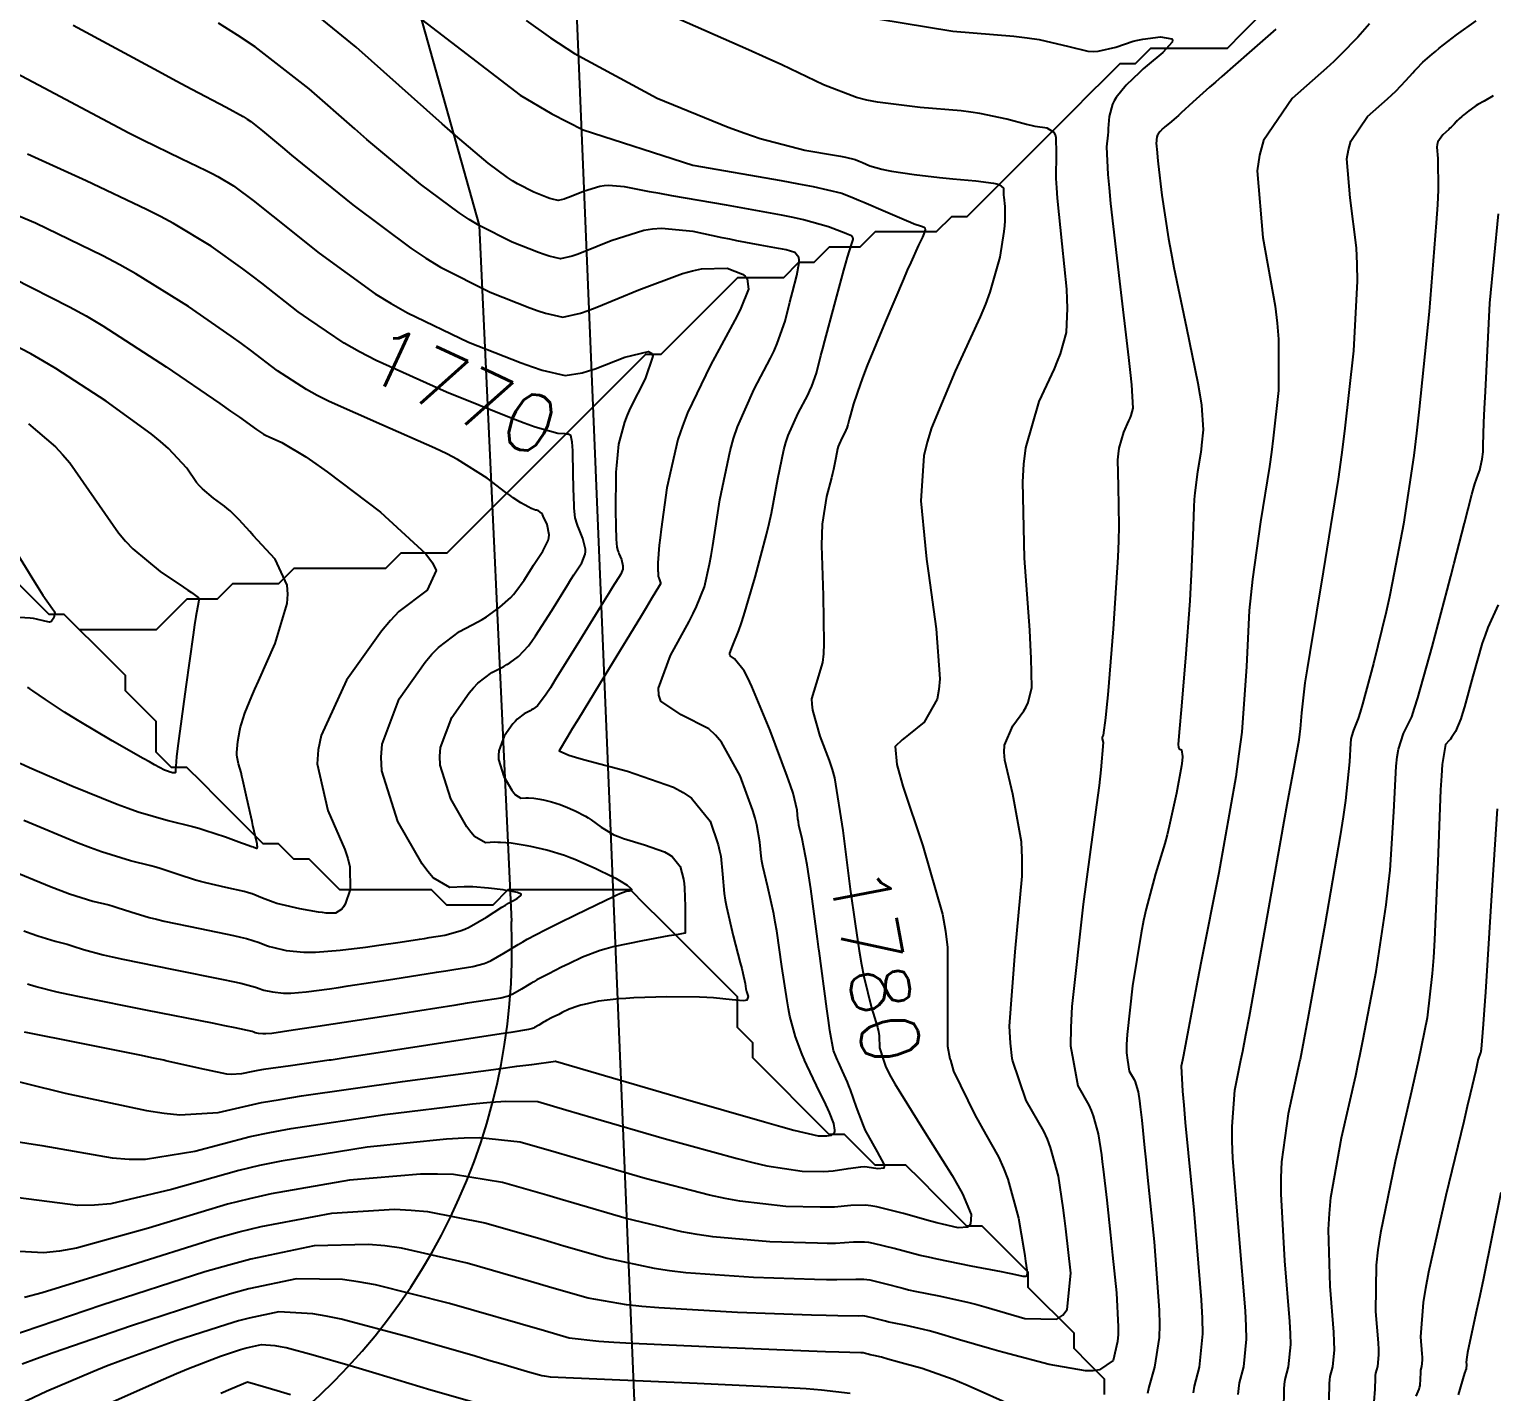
# Model space of a CAD drawing. Header units: metres. Extents: x 837475 to 838479, y 1189012 to 1191015.
# Drawn here: x 838185.6 to 838281.2, y 1189978.3 to 1190067.4 of the extents above; entities that cross this region are included whole.
import ezdxf

# ---------------------------------------------------------------- set-up
doc = ezdxf.new("R2010")
doc.units = ezdxf.units.M
doc.header["$LTSCALE"] = 0.3
for name, color, linetype in [('CORREDORVIA', 70, 'Continuous'), ('COTAS 10', 1, 'Continuous'), ('COTAS INT', 252, 'Continuous'), ('DRENAJE', 5, 'Continuous'), ('VIA1', 50, 'Continuous')]:
    doc.layers.add(name, color=color, linetype=linetype)
doc.styles.get("Standard").update_dxf_attribs({"font": 'simplex.shx'})

msp = doc.modelspace()

# ---------------------------------------------------------------- linework, layer by layer
at = {"layer": 'CORREDORVIA'}
msp.add_lwpolyline([(837910.67578, 1191000.96488), (838157.033, 1190996.193), (838237.174, 1190821.339), (838237.001, 1190602.875), (838240.0305, 1190437.1985), (838223.5365, 1190366.2715), (838212.196, 1190288.9195), (838227.642, 1189916.876), (838080.482, 1189451.8445), (837860.4834, 1189307.12351), (837593.19071, 1189234.39948), (837744.4868, 1189686.6093), (837750.277, 1189933.973), (837710.4905, 1190057.959), (837731.595, 1190134.414), (837885.383, 1190229.429), (837983.18356, 1190344.11971), (837817.55386, 1190502.18733), (837798.03286, 1190660.16958), (837963.57418, 1190795.98182)], close=True, dxfattribs=at)
at = {"layer": 'COTAS 10'}
for points in [[(838210, 1190068.948), (838217.672, 1190063.081), (838219.739, 1190061.86), (838221.782, 1190060.813), (838228.957, 1190058.49), (838234.717, 1190057.493), (838235.868, 1190057.282), (838236.827, 1190057.1), (838238.688, 1190056.679), (838239.496, 1190056.349), (838239.791, 1190056.224), (838240.117, 1190056.085), (838241.553, 1190055.462), (838242.909, 1190054.879), (838243.186, 1190054.766), (838243.42, 1190054.673), (838243.905, 1190054.512), (838244.065, 1190054.459), (838244.093, 1190054.434), (838244.114, 1190054.405), (838244.13, 1190054.265), (838244.047, 1190054.012), (838244.006, 1190053.911), (838243.956, 1190053.798), (838243.707, 1190053.278), (838243.188, 1190052.137), (838242.968, 1190051.633), (838242.715, 1190051.047), (838241.525, 1190048.246), (838240.35, 1190045.399), (838240.107, 1190044.783), (838239.899, 1190044.242), (838239.442, 1190042.908), (838239.249, 1190042.181), (838239.207, 1190042.022), (838239.17, 1190041.882), (838239.078, 1190041.526), (838238.984, 1190041.257), (838238.947, 1190041.171), (838238.904, 1190041.08), (838238.709, 1190040.709), (838238.506, 1190040.259), (838238.46, 1190040.118), (838238.417, 1190039.971), (838238.296, 1190039.38), (838238.145, 1190038.605), (838238.082, 1190038.341), (838238.012, 1190038.056), (838237.682, 1190036.849), (838237.413, 1190035.038), (838237.38, 1190034.373), (838237.365, 1190033.636), (838237.459, 1190030.382), (838237.52, 1190027.237), (838237.483, 1190026.57), (838237.424, 1190025.99), (838237.016, 1190024.63), (838236.713, 1190023.623), (838236.719, 1190023.265), (838236.765, 1190022.873), (838237.257, 1190021.175), (838237.858, 1190019.589), (838237.972, 1190019.269), (838238.064, 1190019), (838238.209, 1190018.456), (838238.745, 1190015.012), (838239.243, 1190011.181), (838239.565, 1190008.924), (838239.817, 1190007.155), (838239.969, 1190006.265), (838240.118, 1190005.473), (838240.633, 1190003.428), (838241.015, 1190002.17), (838241.08, 1190001.875), (838241.127, 1190001.603), (838241.152, 1190000.815), (838241.411, 1190000), (838241.535, 1189999.608), (838241.808, 1189999.074), (838242.153, 1189998.452), (838244.002, 1189995.479), (838245.896, 1189992.472), (838246.269, 1189991.828), (838246.576, 1189991.265), (838247.14, 1189989.913), (838247.094, 1189989.284), (838247.017, 1189989.176), (838246.912, 1189989.098), (838246.3, 1189989.058), (838245.268, 1189989.291), (838244.899, 1189989.385), (838244.493, 1189989.492), (838242.724, 1189989.985), (838240.975, 1189990.416), (838240.582, 1189990.485), (838240.227, 1189990.531), (838239.276, 1189990.515), (838238.203, 1189990.406), (838237.772, 1189990.394), (838237.283, 1189990.391), (838235.036, 1189990.443), (838232.029, 1189990.789), (838231.062, 1189990.969), (838230.035, 1189991.187), (838225.842, 1189992.28), (838221.805, 1189993.456), (838220.033, 1189993.972), (838217.668, 1189994.659), (838215.024, 1189994.93), (838214.003, 1189994.913), (838212.856, 1189994.856), (838207.668, 1189994.318), (838202.056, 1189993.408), (838200.641, 1189993.116), (838199.287, 1189992.807), (838194.897, 1189991.547), (838190.933, 1189990.63), (838189.846, 1189990.537), (838188.764, 1189990.514), (838184.897, 1189991.013)], [(838273.16, 1190067.734), (838272.405, 1190066.868), (838271.285, 1190065.702), (838270.849, 1190065.286), (838270.357, 1190064.831), (838268.122, 1190062.856), (838266.248, 1190060.104), (838265.984, 1190059.16), (838265.829, 1190058.137), (838266.189, 1190053.784), (838267.005, 1190049.288), (838267.138, 1190048.176), (838267.23, 1190047.12), (838267.226, 1190043.784), (838266.884, 1190040.664), (838266.762, 1190039.744), (838266.629, 1190038.801), (838266.051, 1190035.193), (838265.514, 1190031.452), (838265.406, 1190030.424), (838265.315, 1190029.4), (838265.137, 1190025.731), (838264.819, 1190021.448), (838264.641, 1190020.037), (838264.424, 1190018.527), (838263.316, 1190012.262), (838262.173, 1190006.446), (838261.934, 1190005.22), (838261.729, 1190004.161), (838261.271, 1190001.724), (838261.065, 1190000.578), (838261.02, 1190000.334), (838260.979, 1190000.12), (838260.954, 1190000), (838260.873, 1189999.611), (838260.953, 1189997.983), (838261.029, 1189997.065), (838261.129, 1189995.944), (838261.686, 1189990.208), (838262.173, 1189984.341), (838262.229, 1189983.138), (838262.25, 1189982.117), (838262.042, 1189979.952), (838261.709, 1189978.711), (838261.651, 1189978.274)], [(838185.244, 1190008.468), (838185.72, 1190008.285), (838186.147, 1190008.128), (838187.284, 1190007.777), (838188.067, 1190007.583), (838188.271, 1190007.526), (838188.469, 1190007.468), (838189.139, 1190007.242), (838190.426, 1190006.9), (838191.013, 1190006.767), (838191.701, 1190006.617), (838195.018, 1190005.941), (838198.255, 1190005.287), (838198.893, 1190005.151), (838199.418, 1190005.036), (838200.379, 1190004.784), (838200.687, 1190004.661), (838200.8, 1190004.627), (838200.926, 1190004.593), (838201.48, 1190004.468), (838202.202, 1190004.393), (838202.433, 1190004.39), (838202.678, 1190004.394), (838203.676, 1190004.473), (838205.208, 1190004.68), (838205.79, 1190004.764), (838206.441, 1190004.86), (838209.36, 1190005.307), (838212.208, 1190005.751), (838212.813, 1190005.845), (838213.339, 1190005.927), (838214.578, 1190006.122), (838215.328, 1190006.326), (838215.546, 1190006.413), (838215.768, 1190006.515), (838216.607, 1190006.995), (838217.549, 1190007.575), (838217.835, 1190007.74), (838218.134, 1190007.906), (838219.304, 1190008.521), (838220.571, 1190009.155), (838220.93, 1190009.332), (838221.292, 1190009.511), (838222.63, 1190010.164), (838223.76, 1190010.701), (838223.991, 1190010.807), (838224.186, 1190010.893), (838224.597, 1190011.049), (838224.759, 1190011.077), (838224.798, 1190011.083), (838224.834, 1190011.089), (838224.943, 1190011.105), (838224.959, 1190011.159), (838224.937, 1190011.19), (838224.903, 1190011.227), (838224.682, 1190011.418), (838224.177, 1190011.733), (838223.963, 1190011.849), (838223.718, 1190011.977), (838222.563, 1190012.544), (838221.249, 1190013.12), (838220.903, 1190013.254), (838220.565, 1190013.377), (838219.408, 1190013.729), (838218.378, 1190013.969), (838218.12, 1190014.021), (838217.874, 1190014.067), (838217.084, 1190014.185), (838216.391, 1190014.237), (838216.206, 1190014.243), (838216.025, 1190014.245), (838215.397, 1190014.221), (838214.682, 1190014.629), (838214.446, 1190014.904), (838214.193, 1190015.249), (838213.142, 1190017.079), (838212.446, 1190019.288), (838212.417, 1190019.872), (838212.458, 1190020.444), (838213.198, 1190022.408), (838214.331, 1190024.005), (838214.621, 1190024.345), (838214.9, 1190024.64), (838215.821, 1190025.336), (838216.608, 1190025.744), (838216.802, 1190025.857), (838216.986, 1190025.971), (838217.566, 1190026.382), (838218.211, 1190027.095), (838218.436, 1190027.398), (838218.681, 1190027.748), (838219.735, 1190029.394), (838220.758, 1190031.058), (838220.983, 1190031.418), (838221.184, 1190031.736), (838221.702, 1190032.52), (838221.928, 1190033.067), (838221.945, 1190033.235), (838221.942, 1190033.409), (838221.766, 1190034.099), (838221.505, 1190034.753), (838221.449, 1190034.906), (838221.399, 1190035.046), (838221.275, 1190035.45), (838221.206, 1190036.082), (838221.191, 1190036.366), (838221.178, 1190036.698), (838221.142, 1190038.291), (838221.103, 1190039.839), (838221.088, 1190040.142), (838221.07, 1190040.392), (838220.989, 1190040.837), (838220.798, 1190040.913), (838220.712, 1190040.928), (838220.61, 1190040.941), (838220.122, 1190040.967), (838218.653, 1190041.387), (838217.933, 1190041.647), (838217.078, 1190041.97), (838212.858, 1190043.66), (838208.266, 1190045.741), (838207.176, 1190046.311), (838206.165, 1190046.878), (838203.86, 1190048.439), (838203.169, 1190048.905), (838200.785, 1190050.787), (838200.16, 1190051.263), (838199.549, 1190051.719), (838197.469, 1190053.204), (838195.012, 1190054.684), (838194.164, 1190055.137), (838193.244, 1190055.609), (838189.313, 1190057.469), (838185.487, 1190059.216)], [(838183.765, 1190034.828), (838185.762, 1190031.547), (838186.159, 1190030.911), (838186.488, 1190030.392), (838187.111, 1190029.502), (838187.236, 1190029.341), (838187.251, 1190029.281), (838187.257, 1190029.216), (838187.207, 1190028.926), (838187.05, 1190028.691), (838186.988, 1190028.659), (838186.919, 1190028.642), (838186.604, 1190028.703), (838186.075, 1190028.836), (838185.872, 1190028.865), (838185.643, 1190028.891), (838184.61, 1190028.953)], [(838276.209, 1189978.059), (838276.405, 1189978.502), (838276.442, 1189978.624), (838276.47, 1189978.747), (838276.508, 1189979.19), (838276.513, 1189979.582), (838276.521, 1189979.673), (838276.531, 1189979.756), (838276.595, 1189979.991), (838276.634, 1189980.401), (838276.63, 1189980.595), (838276.62, 1189980.823), (838276.527, 1189981.936), (838276.698, 1189984.168), (838276.854, 1189985.102), (838277.056, 1189986.173), (838278.178, 1189991.182), (838279.345, 1189996.028), (838279.577, 1189996.996), (838279.769, 1189997.801), (838280.13, 1189999.36), (838280.224, 1189999.795), (838280.248, 1189999.892), (838280.271, 1189999.979), (838280.278, 1190000), (838280.343, 1190000.208), (838280.406, 1190000.386), (838280.422, 1190000.44), (838280.439, 1190000.497), (838280.494, 1190000.719), (838280.624, 1190002.354), (838280.688, 1190003.301), (838280.763, 1190004.463), (838281.135, 1190010.446), (838281.531, 1190016.429)], [(838239.244, 1189978.216), (838237.351, 1189978.448), (838236.367, 1189978.518), (838235.183, 1189978.591), (838229.244, 1189978.879), (838219.649, 1189979.283), (838219.25, 1189979.346), (838219.096, 1189979.382), (838218.923, 1189979.425), (838218.14, 1189979.649), (838216.402, 1189980.163), (838215.627, 1189980.39), (838214.724, 1189980.654), (838210.402, 1189981.911), (838205.965, 1189983.076), (838204.99, 1189983.281), (838204.124, 1189983.436), (838201.911, 1189983.569), (838199.968, 1189983.155), (838199.271, 1189982.964), (838198.507, 1189982.74), (838195.174, 1189981.658), (838191.578, 1189980.361), (838190.646, 1189980.003), (838189.743, 1189979.645), (838186.714, 1189978.354), (838184.188, 1189977.159)]]:
    msp.add_lwpolyline(points, dxfattribs=at)
at = {"layer": 'COTAS INT'}
for points in [[(838181.775, 1189995.142), (838186.418, 1189994.433), (838191.01, 1189993.616), (838192.127, 1189993.543), (838193.178, 1189993.537), (838196.418, 1189994.067), (838200.026, 1189995.021), (838201.31, 1189995.282), (838202.716, 1189995.542), (838208.82, 1189996.468), (838214.556, 1189997.153), (838215.73, 1189997.261), (838216.724, 1189997.333), (838218.82, 1189997.297), (838220.649, 1189996.764), (838222.441, 1189996.242), (838227.084, 1189994.89), (838231.84, 1189993.578), (838232.878, 1189993.322), (838233.794, 1189993.113), (838236.093, 1189992.748), (838237.473, 1189992.739), (838237.81, 1189992.754), (838238.127, 1189992.777), (838239.11, 1189992.924), (838239.927, 1189993.045), (838240.141, 1189993.052), (838240.349, 1189993.047), (838241.052, 1189992.931), (838241.455, 1189992.982), (838241.473, 1189993.082), (838241.45, 1189993.219), (838241.03, 1189994.023), (838240.401, 1189995.107), (838240.246, 1189995.421), (838240.099, 1189995.741), (838239.639, 1189996.946), (838239.255, 1189998.063), (838239.155, 1189998.328), (838239.059, 1189998.573), (838238.738, 1189999.297), (838238.466, 1189999.867), (838238.407, 1190000), (838238.4, 1190000.016), (838238.339, 1190000.161), (838238.154, 1190000.648), (838237.91, 1190001.939), (838237.812, 1190002.59), (838237.701, 1190003.368), (838237.201, 1190007.155), (838237.19, 1190007.238), (838237.096, 1190007.944), (838236.659, 1190011.208), (838236.535, 1190012.049), (838236.422, 1190012.779), (838236.096, 1190014.483), (838235.889, 1190015.364), (838235.85, 1190015.574), (838235.818, 1190015.77), (838235.772, 1190016.356), (838235.504, 1190017.45), (838235.334, 1190017.966), (838235.121, 1190018.575), (838234.004, 1190021.543), (838232.803, 1190024.435), (838232.537, 1190024.997), (838232.3, 1190025.454), (838231.685, 1190026.24), (838231.403, 1190026.432), (838231.376, 1190026.515), (838231.371, 1190026.611), (838231.536, 1190027.065), (838231.953, 1190028.084), (838232.107, 1190028.535), (838232.277, 1190029.06), (838233.027, 1190031.568), (838233.776, 1190034.373), (838233.945, 1190035.084), (838234.097, 1190035.768), (838234.51, 1190038.002), (838234.899, 1190039.906), (838235.037, 1190040.381), (838235.188, 1190040.834), (838235.839, 1190042.283), (838236.469, 1190043.479), (838236.606, 1190043.773), (838236.726, 1190044.05), (838237.028, 1190044.917), (838237.327, 1190046.063), (838237.446, 1190046.516), (838237.582, 1190047.029), (838238.203, 1190049.371), (838238.817, 1190051.637), (838238.948, 1190052.101), (838239.061, 1190052.494), (838239.329, 1190053.324), (838239.421, 1190053.635), (838239.425, 1190053.7), (838239.419, 1190053.757), (838239.316, 1190053.887), (838238.986, 1190054.022), (838238.837, 1190054.082), (838238.662, 1190054.151), (838237.819, 1190054.48), (838236.185, 1190054.934), (838235.51, 1190055.081), (838234.74, 1190055.239), (838231.158, 1190055.886), (838227.574, 1190056.502), (838226.802, 1190056.639), (838226.127, 1190056.762), (838224.484, 1190057.086), (838223.453, 1190057.18), (838223.164, 1190057.157), (838222.873, 1190057.114), (838221.805, 1190056.783), (838220.894, 1190056.408), (838220.702, 1190056.337), (838220.536, 1190056.28), (838220.151, 1190056.191), (838219.777, 1190056.276), (838219.618, 1190056.329), (838219.435, 1190056.394), (838218.572, 1190056.732), (838217.492, 1190057.279), (838217.172, 1190057.475), (838216.843, 1190057.691), (838215.58, 1190058.634), (838213.453, 1190060.447), (838212.578, 1190061.212), (838211.58, 1190062.091), (838206.947, 1190066.216), (838201.433, 1190070.711)], [(838182.913, 1189999.085), (838187.939, 1189997.854), (838193.255, 1189996.718), (838194.409, 1189996.549), (838195.424, 1189996.443), (838197.939, 1189996.586), (838200.766, 1189997.235), (838201.978, 1189997.448), (838203.375, 1189997.676), (838209.971, 1189998.618), (838216.256, 1189999.451), (838217.457, 1189999.609), (838218.424, 1189999.736), (838219.971, 1189999.934), (838228.325, 1189997.499), (838233.645, 1189995.968), (838234.694, 1189995.675), (838235.559, 1189995.438), (838237.15, 1189995.053), (838237.52, 1189995.054), (838237.615, 1189995.059), (838237.707, 1189995.067), (838238.013, 1189995.117), (838238.208, 1189995.274), (838238.23, 1189995.349), (838238.239, 1189995.439), (838238.156, 1189995.877), (838237.879, 1189996.578), (838237.765, 1189996.833), (838237.635, 1189997.113), (838237.033, 1189998.347), (838236.393, 1189999.688), (838236.256, 1190000), (838236.239, 1190000.038), (838236.095, 1190000.377), (838235.659, 1190001.524), (838235.298, 1190002.89), (838235.202, 1190003.367), (838235.107, 1190003.887), (838234.777, 1190006.125), (838234.44, 1190008.452), (838234.34, 1190009.028), (838234.238, 1190009.575), (838233.846, 1190011.304), (838233.519, 1190012.692), (838233.457, 1190013.023), (838233.408, 1190013.332), (838233.335, 1190014.255), (838233.143, 1190015.39), (838233.018, 1190015.832), (838232.863, 1190016.329), (838232.046, 1190018.585), (838230.834, 1190020.788), (838230.431, 1190021.252), (838229.997, 1190021.653), (838228.186, 1190022.573), (838226.859, 1190023.477), (838226.731, 1190023.867), (838226.707, 1190024.319), (838227.486, 1190026.455), (838228.713, 1190028.685), (838228.972, 1190029.196), (838229.195, 1190029.659), (838229.707, 1190030.945), (838230.034, 1190032.414), (838230.141, 1190032.992), (838230.255, 1190033.645), (838230.724, 1190036.624), (838231.382, 1190039.841), (838231.614, 1190040.644), (838231.869, 1190041.41), (838232.969, 1190043.858), (838234.033, 1190045.879), (838234.265, 1190046.375), (838234.469, 1190046.844), (838234.978, 1190048.308), (838235.297, 1190049.546), (838235.382, 1190049.872), (838235.465, 1190050.19), (838235.753, 1190051.279), (838235.902, 1190052.145), (838235.899, 1190052.323), (838235.875, 1190052.473), (838235.629, 1190052.794), (838235.053, 1190052.958), (838234.822, 1190053.009), (838234.561, 1190053.063), (838233.359, 1190053.282), (838231.832, 1190053.562), (838231.366, 1190053.655), (838230.88, 1190053.755), (838228.967, 1190054.172), (838226.907, 1190054.359), (838226.328, 1190054.314), (838225.745, 1190054.228), (838223.61, 1190053.566), (838221.789, 1190052.816), (838221.404, 1190052.673), (838221.071, 1190052.559), (838220.301, 1190052.382), (838219.555, 1190052.553), (838219.236, 1190052.658), (838218.87, 1190052.787), (838217.143, 1190053.464), (838214.983, 1190054.558), (838214.344, 1190054.951), (838213.686, 1190055.383), (838211.161, 1190057.268), (838208.439, 1190059.523), (838207.657, 1190060.188), (838206.863, 1190060.871), (838203.893, 1190063.484), (838200.352, 1190066.233), (838199.198, 1190067.001), (838197.968, 1190067.773)], [(838218.053, 1190067.963), (838219.655, 1190066.829), (838221.224, 1190065.794), (838226.623, 1190062.886), (838231.257, 1190060.99), (838232.346, 1190060.594), (838233.349, 1190060.254), (838236.27, 1190059.49), (838238.216, 1190059.153), (838238.604, 1190059.082), (838238.928, 1190059.021), (838239.557, 1190058.878), (838239.83, 1190058.767), (838239.929, 1190058.725), (838240.04, 1190058.678), (838240.524, 1190058.467), (838241.303, 1190058.23), (838241.598, 1190058.167), (838241.928, 1190058.104), (838243.409, 1190057.885), (838245.065, 1190057.692), (838245.506, 1190057.645), (838245.939, 1190057.601), (838247.441, 1190057.467), (838248.604, 1190057.327), (838248.823, 1190057.278), (838248.998, 1190057.225), (838249.262, 1190057.002), (838249.258, 1190056.665), (838249.264, 1190056.541), (838249.274, 1190056.404), (838249.336, 1190055.799), (838249.339, 1190054.872), (838249.311, 1190054.531), (838249.271, 1190054.155), (838249.022, 1190052.494), (838248.37, 1190050.196), (838248.076, 1190049.418), (838247.733, 1190048.578), (838246.085, 1190045.035), (838244.543, 1190041.337), (838244.268, 1190040.399), (838244.057, 1190039.499), (838243.842, 1190036.56), (838244.127, 1190033.641), (838244.232, 1190032.753), (838244.348, 1190031.83), (838244.86, 1190028.208), (838245.094, 1190024.93), (838245.035, 1190024.223), (838244.922, 1190023.604), (838244.067, 1190022.095), (838243.044, 1190021.28), (838242.825, 1190021.099), (838242.634, 1190020.937), (838242.179, 1190020.512), (838242.289, 1190019.334), (838242.456, 1190018.697), (838242.681, 1190017.925), (838243.985, 1190014.013), (838245.257, 1190009.555), (838245.462, 1190008.438), (838245.604, 1190007.372), (838245.585, 1190003.948), (838245.593, 1190001.467), (838245.594, 1190000.914), (838245.754, 1190000.095), (838245.781, 1190000), (838245.981, 1189999.284), (838247.37, 1189996.431), (838248.104, 1189995.141), (838248.925, 1189993.696), (838249.257, 1189992.96), (838249.547, 1189992.234), (838250.238, 1189989.686), (838250.577, 1189987.63), (838250.644, 1189987.213), (838250.7, 1189986.862), (838250.806, 1189986.145), (838250.782, 1189985.929), (838250.756, 1189985.895), (838250.723, 1189985.871), (838250.531, 1189985.876), (838249.862, 1189986.026), (838249.527, 1189986.093), (838249.128, 1189986.172), (838247.145, 1189986.551), (838244.909, 1189987.003), (838244.349, 1189987.127), (838243.815, 1189987.251), (838242.1, 1189987.697), (838240.752, 1189988.03), (838240.448, 1189988.083), (838240.175, 1189988.119), (838239.442, 1189988.106), (838238.278, 1189988.036), (838237.734, 1189988.035), (838237.093, 1189988.043), (838233.979, 1189988.138), (838230.264, 1189988.464), (838229.245, 1189988.617), (838228.23, 1189988.796), (838224.6, 1189989.67), (838221.169, 1189990.669), (838220.279, 1189990.928), (838219.416, 1189991.179), (838216.517, 1189992.022), (838213.324, 1189992.527), (838212.275, 1189992.565), (838211.156, 1189992.558), (838206.517, 1189992.169), (838201.397, 1189991.275), (838199.973, 1189990.951), (838198.547, 1189990.594), (838193.376, 1189989.028), (838188.687, 1189987.724), (838187.565, 1189987.532), (838186.519, 1189987.413), (838183.376, 1189987.593)], [(838241.031, 1190068.062), (838245.942, 1190067.248), (838249.936, 1190066.924), (838250.809, 1190066.82), (838251.58, 1190066.709), (838253.523, 1190066.261), (838254.774, 1190065.957), (838255.109, 1190065.938), (838255.439, 1190065.947), (838256.591, 1190066.216), (838257.72, 1190066.594), (838258.037, 1190066.671), (838258.355, 1190066.737), (838259.517, 1190066.877), (838260.252, 1190066.76), (838260.301, 1190066.664), (838260.283, 1190066.54), (838259.658, 1190065.864), (838258.647, 1190065.017), (838258.385, 1190064.786), (838258.13, 1190064.556), (838257.276, 1190063.738), (838256.617, 1190062.93), (838256.486, 1190062.707), (838256.377, 1190062.484), (838256.168, 1190061.679), (838256.101, 1190060.886), (838256.082, 1190060.67), (838256.062, 1190060.455), (838255.987, 1190059.693), (838256.07, 1190057.892), (838256.15, 1190057.022), (838256.255, 1190055.991), (838256.838, 1190050.929), (838257.423, 1190045.936), (838257.529, 1190044.949), (838257.61, 1190044.134), (838257.7, 1190042.617), (838257.564, 1190042.136), (838257.502, 1190041.973), (838257.43, 1190041.797), (838257.085, 1190041.055), (838256.783, 1190040.009), (838256.739, 1190039.642), (838256.712, 1190039.242), (838256.754, 1190037.514), (838256.795, 1190034.903), (838256.767, 1190033.944), (838256.722, 1190032.884), (838256.416, 1190028.207), (838256.062, 1190023.89), (838255.986, 1190023.058), (838255.92, 1190022.382), (838255.762, 1190021.253), (838255.705, 1190021.117), (838255.702, 1190021.067), (838255.705, 1190021.013), (838255.763, 1190020.774), (838255.62, 1190018.99), (838255.496, 1190017.961), (838255.335, 1190016.7), (838254.45, 1190010.214), (838253.713, 1190003.526), (838253.646, 1190002.137), (838253.638, 1190000.95), (838253.808, 1190000), (838254.106, 1189998.335), (838254.832, 1189997.058), (838254.987, 1189996.715), (838255.122, 1189996.376), (838255.444, 1189995.187), (838255.647, 1189993.818), (838255.706, 1189993.365), (838255.766, 1189992.88), (838255.997, 1189990.864), (838256.239, 1189988.58), (838256.308, 1189987.928), (838256.376, 1189987.266), (838256.627, 1189984.803), (838256.749, 1189982.59), (838256.737, 1189982.086), (838256.704, 1189981.63), (838256.416, 1189980.377), (838255.521, 1189979.761), (838255.105, 1189979.708), (838254.616, 1189979.704), (838252.242, 1189980.112), (838249.608, 1189980.81), (838248.955, 1189980.989), (838248.336, 1189981.163), (838246.374, 1189981.738), (838244.779, 1189982.205), (838244.39, 1189982.31), (838244.025, 1189982.405), (838242.899, 1189982.658), (838241.991, 1189982.841), (838241.764, 1189982.891), (838241.547, 1189982.942), (838240.852, 1189983.122), (838240.305, 1189983.257), (838240.182, 1189983.279), (838240.071, 1189983.293), (838239.773, 1189983.288), (838238.429, 1189983.294), (838237.658, 1189983.316), (838236.714, 1189983.347), (838231.865, 1189983.528), (838226.734, 1189983.815), (838225.613, 1189983.911), (838224.62, 1189984.015), (838222.117, 1189984.45), (838219.897, 1189985.096), (838218.183, 1189985.594), (838214.214, 1189986.748), (838209.924, 1189987.72), (838208.821, 1189987.868), (838207.755, 1189987.963), (838204.214, 1189987.869), (838200.078, 1189987.007), (838198.637, 1189986.619), (838197.068, 1189986.166), (838190.335, 1189983.989), (838184.196, 1189981.911)], [(838188.468, 1190067.645), (838194.036, 1190064.64), (838195.202, 1190064.014), (838196.205, 1190063.477), (838198.468, 1190062.283), (838199.562, 1190061.677), (838199.827, 1190061.51), (838200.076, 1190061.344), (838200.84, 1190060.751), (838202.145, 1190059.65), (838202.735, 1190059.163), (838203.424, 1190058.598), (838206.741, 1190055.902), (838210.529, 1190053.074), (838211.516, 1190052.426), (838212.475, 1190051.837), (838215.715, 1190050.196), (838218.305, 1190049.181), (838218.855, 1190048.987), (838219.332, 1190048.829), (838220.452, 1190048.574), (838221.607, 1190048.839), (838222.106, 1190049.01), (838222.683, 1190049.224), (838225.414, 1190050.349), (838228.272, 1190051.42), (838228.929, 1190051.599), (838229.527, 1190051.727), (838231.2, 1190051.767), (838232.199, 1190051.378), (838232.372, 1190051.236), (838232.501, 1190051.08), (838232.592, 1190050.391), (838232.087, 1190049.153), (838231.84, 1190048.65), (838231.546, 1190048.078), (838230.099, 1190045.432), (838228.599, 1190042.317), (838228.272, 1190041.448), (838227.983, 1190040.577), (838227.26, 1190037.409), (838226.881, 1190034.722), (838226.809, 1190034.154), (838226.752, 1190033.662), (838226.666, 1190032.522), (838226.676, 1190031.992), (838226.679, 1190031.885), (838226.683, 1190031.796), (838226.697, 1190031.617), (838226.722, 1190031.535), (838226.733, 1190031.507), (838226.744, 1190031.476), (838226.797, 1190031.343), (838226.833, 1190031.203), (838226.833, 1190031.167), (838226.83, 1190031.133), (838226.784, 1190031.022), (838226.236, 1190030.136), (838225.917, 1190029.613), (838225.524, 1190028.97), (838223.498, 1190025.647), (838221.472, 1190022.317), (838221.079, 1190021.671), (838220.759, 1190021.143), (838220.208, 1190020.232), (838220.848, 1190019.948), (838221.279, 1190019.816), (838221.819, 1190019.661), (838224.686, 1190018.906), (838227.695, 1190017.851), (838228.324, 1190017.507), (838228.866, 1190017.14), (838230.088, 1190015.627), (838230.605, 1190014.084), (838230.703, 1190013.698), (838230.781, 1190013.331), (838230.898, 1190012.155), (838230.998, 1190010.893), (838231.065, 1190010.472), (838231.149, 1190010.019), (838231.596, 1190008.124), (838232.054, 1190006.37), (838232.145, 1190006.006), (838232.22, 1190005.695), (838232.364, 1190005.012), (838232.421, 1190004.676), (838232.441, 1190004.583), (838232.464, 1190004.491), (838232.563, 1190004.159), (838232.473, 1190003.927), (838232.376, 1190003.898), (838232.248, 1190003.883), (838231.526, 1190003.957), (838230.308, 1190004.089), (838229.866, 1190004.112), (838229.38, 1190004.129), (838227.248, 1190004.139), (838225.089, 1190004.078), (838224.585, 1190004.049), (838224.123, 1190004.016), (838222.791, 1190003.855), (838221.848, 1190003.657), (838221.629, 1190003.6), (838221.429, 1190003.543), (838220.862, 1190003.331), (838220.423, 1190003.117), (838220.305, 1190003.058), (838220.187, 1190003), (838219.772, 1190002.793), (838219.388, 1190002.591), (838219.291, 1190002.537), (838219.197, 1190002.483), (838218.888, 1190002.292), (838218.613, 1190002.135), (838218.54, 1190002.102), (838218.469, 1190002.073), (838218.223, 1190002.006), (838217.068, 1190001.826), (838216.424, 1190001.726), (838211.63, 1190000.979), (838207.258, 1190000.308), (838206.244, 1190000.156), (838205.315, 1190000.019), (838205.18, 1190000), (838202.669, 1189999.646), (838200.905, 1189999.394), (838200.532, 1189999.333), (838200.209, 1189999.277), (838199.46, 1189999.106), (838198.787, 1189999.072), (838198.513, 1189999.101), (838198.2, 1189999.148), (838196.75, 1189999.46), (838194.512, 1189999.972), (838194.381, 1190000), (838193.702, 1190000.145), (838192.809, 1190000.332), (838188.898, 1190001.122), (838185.279, 1190001.843)], [(838185.283, 1189984.526), (838186.441, 1189984.817), (838191.856, 1189986.509), (838197.808, 1189988.38), (838199.305, 1189988.785), (838200.737, 1189989.141), (838205.366, 1189990.019), (838209.456, 1189990.261), (838210.548, 1189990.216), (838211.624, 1189990.124), (838215.366, 1189989.385), (838218.799, 1189988.387), (838219.681, 1189988.13), (838220.533, 1189987.883), (838223.359, 1189987.06), (838226.425, 1189986.405), (838227.429, 1189986.264), (838228.499, 1189986.139), (838232.922, 1189985.833), (838236.904, 1189985.695), (838237.696, 1189985.676), (838238.353, 1189985.665), (838239.608, 1189985.697), (838240.123, 1189985.706), (838240.315, 1189985.681), (838240.528, 1189985.644), (838241.476, 1189985.41), (838242.681, 1189985.097), (838243.056, 1189985.009), (838243.45, 1189984.922), (838245.022, 1189984.605), (838246.911, 1189984.186), (838247.505, 1189984.034), (838248.129, 1189983.867), (838250.637, 1189983.136), (838252.748, 1189983.084), (838253.121, 1189983.344), (838253.404, 1189983.724), (838253.661, 1189986.091), (838253.329, 1189988.978), (838253.24, 1189989.685), (838253.152, 1189990.354), (838252.841, 1189992.436), (838252.334, 1189994.305), (838252.122, 1189994.838), (838251.878, 1189995.377), (838250.738, 1189997.383), (838249.85, 1190000), (838249.81, 1190000.117), (838249.7, 1190001.116), (838249.654, 1190002.22), (838250.017, 1190007.081), (838250.47, 1190012.036), (838250.479, 1190013.2), (838250.438, 1190014.272), (838249.874, 1190017.394), (838249.33, 1190019.619), (838249.303, 1190020.127), (838249.328, 1190020.588), (838249.865, 1190021.861), (838250.592, 1190022.835), (838250.737, 1190023.107), (838250.858, 1190023.379), (838251.094, 1190024.372), (838251.07, 1190026.276), (838251.028, 1190027.123), (838250.97, 1190028.108), (838250.629, 1190032.824), (838250.507, 1190037.81), (838250.586, 1190038.967), (838250.714, 1190040.027), (838251.585, 1190043.045), (838252.582, 1190045.188), (838252.789, 1190045.695), (838252.967, 1190046.166), (838253.361, 1190047.555), (838253.441, 1190049.144), (838253.42, 1190049.74), (838253.381, 1190050.404), (838253.087, 1190053.364), (838252.779, 1190056.341), (838252.731, 1190057.015), (838252.7, 1190057.624), (838252.721, 1190059.282), (838252.703, 1190060.284), (838252.647, 1190060.479), (838252.569, 1190060.638), (838252.102, 1190060.919), (838251.325, 1190061.038), (838251.052, 1190061.097), (838250.753, 1190061.166), (838249.461, 1190061.509), (838247.706, 1190061.878), (838247.115, 1190061.964), (838246.479, 1190062.043), (838243.8, 1190062.271), (838241.022, 1190062.61), (838240.323, 1190062.759), (838239.655, 1190062.932), (838237.494, 1190063.758), (838234.766, 1190065.049), (838233.74, 1190065.515), (838232.598, 1190066.029), (838227.494, 1190068.278)], [(838264.59, 1189978.153), (838264.625, 1189978.554), (838264.673, 1189978.92), (838264.952, 1189979.96), (838265.127, 1189981.774), (838265.109, 1189982.629), (838265.062, 1189983.637), (838264.654, 1189988.554), (838264.248, 1189993.609), (838264.202, 1189994.705), (838264.185, 1189995.669), (838264.365, 1189998.053), (838264.769, 1190000), (838264.894, 1190000.601), (838265.098, 1190001.668), (838265.326, 1190002.892), (838266.354, 1190008.619), (838267.376, 1190014.379), (838267.6, 1190015.624), (838267.798, 1190016.717), (838268.3, 1190019.4), (838268.572, 1190020.937), (838268.625, 1190021.307), (838268.669, 1190021.653), (838268.747, 1190022.704), (838268.974, 1190024.661), (838269.112, 1190025.579), (838269.282, 1190026.661), (838270.168, 1190031.923), (838271.138, 1190037.985), (838271.362, 1190039.57), (838271.566, 1190041.115), (838272.142, 1190046.358), (838272.38, 1190050.921), (838272.37, 1190052.037), (838272.329, 1190053.089), (838271.908, 1190056.358), (838271.697, 1190058.908), (838271.787, 1190059.508), (838271.943, 1190060.061), (838273.041, 1190061.673), (838274.35, 1190062.831), (838274.638, 1190063.097), (838274.894, 1190063.341), (838275.55, 1190064.024), (838275.992, 1190064.532), (838276.113, 1190064.664), (838276.234, 1190064.792), (838276.665, 1190065.227), (838277.259, 1190065.751), (838277.483, 1190065.936), (838277.732, 1190066.138), (838278.845, 1190067.012), (838280.143, 1190067.944)], [(838267.054, 1190067.398), (838265.308, 1190065.853), (838263.515, 1190064.296), (838263.098, 1190063.93), (838262.716, 1190063.592), (838261.624, 1190062.607), (838260.862, 1190061.912), (838260.689, 1190061.756), (838260.531, 1190061.617), (838260.097, 1190061.247), (838259.803, 1190061.003), (838259.733, 1190060.943), (838259.669, 1190060.887), (838259.482, 1190060.711), (838259.356, 1190060.558), (838259.331, 1190060.515), (838259.311, 1190060.473), (838259.271, 1190060.32), (838259.258, 1190060.169), (838259.254, 1190060.127), (838259.251, 1190060.087), (838259.236, 1190059.942), (838259.285, 1190059.334), (838259.32, 1190059.001), (838259.365, 1190058.598), (838259.609, 1190056.546), (838260.041, 1190053.686), (838260.205, 1190052.772), (838260.388, 1190051.806), (838261.21, 1190047.876), (838261.955, 1190044.254), (838262.09, 1190043.481), (838262.194, 1190042.808), (838262.31, 1190041.21), (838262.201, 1190040.212), (838262.162, 1190039.918), (838262.119, 1190039.617), (838261.935, 1190038.463), (838261.76, 1190037.084), (838261.723, 1190036.64), (838261.692, 1190036.169), (838261.622, 1190034.244), (838261.526, 1190031.745), (838261.478, 1190030.912), (838261.422, 1190030.019), (838261.141, 1190026.282), (838260.862, 1190022.903), (838260.762, 1190021.683), (838260.677, 1190020.656), (838260.695, 1190020.436), (838260.715, 1190020.393), (838260.741, 1190020.358), (838260.888, 1190020.295), (838260.953, 1190019.852), (838260.927, 1190019.577), (838260.883, 1190019.236), (838260.564, 1190017.456), (838260.084, 1190015.304), (838259.938, 1190014.729), (838259.786, 1190014.162), (838259.188, 1190012.19), (838258.571, 1190009.903), (838258.408, 1190009.138), (838258.247, 1190008.316), (838257.691, 1190004.873), (838257.331, 1190001.694), (838257.294, 1190001.04), (838257.284, 1190000.483), (838257.361, 1190000), (838257.474, 1189999.286), (838257.785, 1189998.739), (838257.851, 1189998.592), (838257.909, 1189998.447), (838258.048, 1189997.937), (838258.134, 1189997.35), (838258.16, 1189997.156), (838258.186, 1189996.949), (838258.284, 1189996.084), (838258.471, 1189994.284), (838258.552, 1189993.486), (838258.647, 1189992.559), (838259.094, 1189988.128), (838259.423, 1189983.662), (838259.443, 1189982.712), (838259.431, 1189981.887), (838259.131, 1189979.944), (838258.74, 1189978.641), (838258.67, 1189978.219)], [(838181.406, 1190066.276), (838186.572, 1190063.555), (838191.074, 1190061.153), (838192.092, 1190060.623), (838193.012, 1190060.151), (838195.508, 1190058.936), (838197.16, 1190058.154), (838197.547, 1190057.956), (838197.904, 1190057.766), (838198.936, 1190057.144), (838200.302, 1190056.122), (838200.868, 1190055.679), (838201.516, 1190055.168), (838204.536, 1190052.743), (838208.192, 1190050.102), (838209.241, 1190049.453), (838210.306, 1190048.841), (838214.286, 1190046.928), (838217.74, 1190045.575), (838218.473, 1190045.315), (838219.109, 1190045.106), (838220.603, 1190044.765), (838221.728, 1190044.939), (838222.132, 1190045.054), (838222.576, 1190045.199), (838224.516, 1190045.962), (838226.058, 1190046.324), (838226.252, 1190046.215), (838226.344, 1190046.016), (838225.837, 1190044.541), (838224.861, 1190042.63), (838224.659, 1190042.155), (838224.485, 1190041.704), (838224.104, 1190040.272), (838223.956, 1190038.872), (838223.93, 1190038.441), (838223.911, 1190037.991), (838223.893, 1190036.211), (838223.923, 1190034.643), (838223.933, 1190034.327), (838223.943, 1190034.062), (838223.986, 1190033.533), (838224.061, 1190033.291), (838224.091, 1190033.206), (838224.125, 1190033.114), (838224.282, 1190032.721), (838224.387, 1190032.306), (838224.389, 1190032.201), (838224.379, 1190032.1), (838224.243, 1190031.771), (838223.699, 1190030.918), (838223.432, 1190030.486), (838223.114, 1190029.97), (838221.545, 1190027.403), (838219.968, 1190024.854), (838219.645, 1190024.35), (838219.371, 1190023.934), (838218.795, 1190023.159), (838218.508, 1190022.955), (838218.417, 1190022.899), (838218.321, 1190022.843), (838217.932, 1190022.641), (838217.476, 1190022.296), (838217.338, 1190022.15), (838217.194, 1190021.982), (838216.633, 1190021.192), (838216.267, 1190020.22), (838216.247, 1190019.937), (838216.261, 1190019.648), (838216.606, 1190018.554), (838217.126, 1190017.649), (838217.251, 1190017.478), (838217.368, 1190017.342), (838217.722, 1190017.14), (838218.033, 1190017.152), (838218.122, 1190017.151), (838218.214, 1190017.148), (838218.557, 1190017.122), (838218.948, 1190017.064), (838219.07, 1190017.041), (838219.197, 1190017.015), (838219.707, 1190016.896), (838220.28, 1190016.722), (838220.447, 1190016.661), (838220.618, 1190016.595), (838221.268, 1190016.31), (838221.94, 1190015.95), (838222.124, 1190015.837), (838222.308, 1190015.718), (838222.968, 1190015.238), (838223.8, 1190014.744), (838224.093, 1190014.616), (838224.413, 1190014.491), (838225.792, 1190014.073), (838227.097, 1190013.619), (838227.369, 1190013.471), (838227.603, 1190013.314), (838228.129, 1190012.669), (838228.347, 1190011.838), (838228.388, 1190011.564), (838228.419, 1190011.271), (838228.461, 1190010.055), (838228.45, 1190008.974), (838228.448, 1190008.766), (838228.447, 1190008.599), (838228.447, 1190008.326), (838228.446, 1190008.316), (838228.445, 1190008.314), (838228.442, 1190008.312), (838228.43, 1190008.309), (838227.994, 1190008.232), (838227.725, 1190008.184), (838227.392, 1190008.124), (838225.654, 1190007.808), (838223.742, 1190007.407), (838223.3, 1190007.293), (838222.895, 1190007.177), (838221.746, 1190006.748), (838220.858, 1190006.314), (838220.617, 1190006.195), (838220.379, 1190006.077), (838219.538, 1190005.657), (838218.761, 1190005.249), (838218.563, 1190005.138), (838218.373, 1190005.029), (838217.747, 1190004.644), (838217.19, 1190004.325), (838217.043, 1190004.258), (838216.898, 1190004.199), (838216.401, 1190004.064), (838214.957, 1190003.838), (838214.217, 1190003.723), (838213.328, 1190003.584), (838208.887, 1190002.893), (838204.457, 1190002.206), (838203.575, 1190002.071), (838202.842, 1190001.959), (838201.441, 1190001.754), (838201.05, 1190001.723), (838200.954, 1190001.721), (838200.863, 1190001.722), (838200.58, 1190001.752), (838200.363, 1190001.801), (838200.314, 1190001.814), (838200.269, 1190001.828), (838200.149, 1190001.876), (838199.045, 1190002.118), (838198.381, 1190002.254), (838197.562, 1190002.419), (838193.308, 1190003.265), (838188.99, 1190004.132), (838188.129, 1190004.31), (838187.415, 1190004.463), (838186.046, 1190004.791), (838185.603, 1190004.94), (838185.472, 1190004.979)], [(838281.244, 1190063.032), (838280.654, 1190062.691), (838280.257, 1190062.467), (838280.149, 1190062.4), (838280.042, 1190062.33), (838279.661, 1190062.056), (838279.335, 1190061.8), (838279.262, 1190061.741), (838279.196, 1190061.687), (838279.022, 1190061.533), (838278.895, 1190061.406), (838278.86, 1190061.368), (838278.825, 1190061.329), (838278.695, 1190061.18), (838278.502, 1190060.98), (838278.427, 1190060.908), (838278.343, 1190060.83), (838277.959, 1190060.491), (838277.637, 1190060.018), (838277.591, 1190059.856), (838277.565, 1190059.68), (838277.627, 1190058.932), (838277.652, 1190056.889), (838277.603, 1190055.898), (838277.529, 1190054.721), (838277.058, 1190048.932), (838276.419, 1190042.546), (838276.239, 1190040.994), (838276.058, 1190039.534), (838275.393, 1190035.043), (838274.682, 1190031.283), (838274.473, 1190030.285), (838274.257, 1190029.306), (838273.432, 1190025.927), (838272.707, 1190023.278), (838272.555, 1190022.76), (838272.424, 1190022.334), (838272.126, 1190021.574), (838271.989, 1190021.164), (838271.959, 1190020.96), (838271.933, 1190020.717), (838271.867, 1190019.51), (838271.594, 1190016.981), (838271.438, 1190015.904), (838271.246, 1190014.663), (838270.258, 1190008.821), (838269.149, 1190002.728), (838268.881, 1190001.329), (838268.629, 1190000.055), (838268.617, 1190000), (838267.857, 1189996.495), (838267.417, 1189993.354), (838267.375, 1189992.344), (838267.366, 1189991.273), (838267.623, 1189986.899), (838267.952, 1189982.934), (838267.989, 1189982.121), (838268.004, 1189981.431), (838267.863, 1189979.967), (838267.638, 1189979.129), (838267.599, 1189978.833), (838267.571, 1189978.51), (838267.553, 1189977.112)], [(838184.175, 1190012.506), (838187.019, 1190011.334), (838187.656, 1190011.089), (838188.227, 1190010.879), (838189.749, 1190010.408), (838190.797, 1190010.15), (838191.07, 1190010.073), (838191.335, 1190009.995), (838192.232, 1190009.693), (838193.437, 1190009.336), (838193.897, 1190009.223), (838194.412, 1190009.103), (838196.728, 1190008.617), (838198.949, 1190008.154), (838199.405, 1190008.049), (838199.791, 1190007.954), (838200.61, 1190007.692), (838201.104, 1190007.494), (838201.287, 1190007.439), (838201.488, 1190007.384), (838202.379, 1190007.184), (838203.541, 1190007.064), (838203.913, 1190007.058), (838204.306, 1190007.065), (838205.91, 1190007.193), (838207.574, 1190007.4), (838208.006, 1190007.457), (838208.425, 1190007.514), (838209.833, 1190007.721), (838211.088, 1190007.917), (838211.41, 1190007.967), (838211.721, 1190008.016), (838212.756, 1190008.18), (838213.757, 1190008.452), (838214.048, 1190008.569), (838214.345, 1190008.705), (838215.466, 1190009.346), (838216.479, 1190009.998), (838216.708, 1190010.14), (838216.914, 1190010.265), (838217.47, 1190010.58), (838217.722, 1190010.765), (838217.736, 1190010.809), (838217.725, 1190010.85), (838217.487, 1190010.971), (838216.959, 1190011.074), (838216.765, 1190011.104), (838216.552, 1190011.134), (838215.611, 1190011.247), (838214.568, 1190011.327), (838214.291, 1190011.336), (838214.018, 1190011.339), (838213.073, 1190011.302), (838211.996, 1190011.917), (838211.641, 1190012.33), (838211.26, 1190012.85), (838209.679, 1190015.604), (838208.631, 1190018.928), (838208.587, 1190019.807), (838208.649, 1190020.668), (838209.762, 1190023.625), (838211.468, 1190026.028), (838211.904, 1190026.539), (838212.324, 1190026.983), (838213.711, 1190028.031), (838214.895, 1190028.645), (838215.187, 1190028.815), (838215.464, 1190028.986), (838216.337, 1190029.605), (838217.05, 1190030.256), (838217.227, 1190030.446), (838217.394, 1190030.642), (838217.925, 1190031.386), (838218.401, 1190032.145), (838218.535, 1190032.351), (838218.669, 1190032.554), (838219.161, 1190033.269), (838219.506, 1190033.965), (838219.548, 1190034.155), (838219.566, 1190034.345), (838219.439, 1190035.024), (838219.182, 1190035.571), (838219.12, 1190035.678), (838219.061, 1190035.765), (838218.877, 1190035.919), (838218.731, 1190035.947), (838218.696, 1190035.955), (838218.664, 1190035.964), (838218.564, 1190035.995), (838218.464, 1190036.038), (838218.431, 1190036.054), (838218.396, 1190036.071), (838218.247, 1190036.147), (838217.947, 1190036.306), (838217.704, 1190036.435), (838217.21, 1190036.765), (838216.991, 1190036.924), (838216.737, 1190037.113), (838215.522, 1190038.04), (838213.586, 1190039.257), (838212.878, 1190039.629), (838212.094, 1190040.016), (838208.64, 1190041.538), (838205.193, 1190043.065), (838204.414, 1190043.454), (838203.711, 1190043.83), (838201.803, 1190045.067), (838200.054, 1190046.406), (838199.451, 1190046.846), (838198.796, 1190047.316), (838196.001, 1190049.265), (838192.563, 1190051.403), (838191.502, 1190051.994), (838190.394, 1190052.583), (838186.001, 1190054.704), (838182.003, 1190056.385)], [(838270.538, 1189977.805), (838270.551, 1189978.867), (838270.573, 1189979.113), (838270.602, 1189979.338), (838270.774, 1189979.975), (838270.881, 1189981.088), (838270.87, 1189981.612), (838270.841, 1189982.23), (838270.591, 1189985.245), (838270.485, 1189988.937), (838270.547, 1189989.983), (838270.649, 1189991.039), (838271.349, 1189994.938), (838272.276, 1189999.015), (838272.483, 1190000), (838272.522, 1190000.184), (838272.763, 1190001.371), (838273.595, 1190005.8), (838274.259, 1190010.164), (838274.395, 1190011.309), (838274.51, 1190012.427), (838274.751, 1190016.236), (838274.914, 1190019.231), (838274.979, 1190019.835), (838275.054, 1190020.341), (838275.395, 1190021.357), (838275.925, 1190022.456), (838276.119, 1190023.014), (838276.333, 1190023.684), (838277.274, 1190027.019), (838278.25, 1190030.728), (838278.486, 1190031.632), (838278.707, 1190032.482), (838279.38, 1190035.111), (838279.865, 1190036.987), (838279.968, 1190037.363), (838280.057, 1190037.677), (838280.264, 1190038.293), (838280.375, 1190038.572), (838280.404, 1190038.674), (838280.431, 1190038.786), (838280.523, 1190039.28), (838280.586, 1190039.761), (838280.596, 1190039.864), (838280.602, 1190039.955), (838280.597, 1190040.177), (838280.647, 1190041.688), (838280.689, 1190042.591), (838280.743, 1190043.704), (838281.037, 1190049.476), (838281.596, 1190055.328)], [(838184.534, 1190051.109), (838188.228, 1190049.25), (838189.301, 1190048.643), (838190.396, 1190047.996), (838194.534, 1190045.325), (838198.044, 1190042.914), (838198.743, 1190042.429), (838199.324, 1190042.025), (838200.437, 1190041.228), (838200.9, 1190040.928), (838201.07, 1190040.837), (838201.259, 1190040.743), (838202.095, 1190040.373), (838203.666, 1190039.436), (838204.319, 1190038.984), (838205.067, 1190038.449), (838208.552, 1190035.821), (838211.515, 1190033.109), (838211.933, 1190032.522), (838212.176, 1190032.005), (838211.6, 1190030.726), (838209.748, 1190029.327), (838209.187, 1190028.733), (838208.605, 1190028.05), (838206.326, 1190024.841), (838204.67, 1190021.228), (838204.479, 1190020.29), (838204.405, 1190019.379), (838205.107, 1190016.318), (838206.219, 1190013.773), (838206.403, 1190013.187), (838206.535, 1190012.653), (838206.564, 1190011.157), (838206.225, 1190010.214), (838206.123, 1190010.03), (838206.019, 1190009.879), (838205.614, 1190009.612), (838204.998, 1190009.625), (838204.759, 1190009.652), (838204.491, 1190009.688), (838203.279, 1190009.901), (838202.051, 1190010.176), (838201.773, 1190010.252), (838201.522, 1190010.328), (838200.84, 1190010.6), (838200.164, 1190010.872), (838199.916, 1190010.947), (838199.643, 1190011.022), (838198.438, 1190011.293), (838197.123, 1190011.589), (838196.781, 1190011.679), (838196.448, 1190011.773), (838195.324, 1190012.144), (838194.201, 1190012.522), (838193.868, 1190012.62), (838193.527, 1190012.716), (838192.214, 1190013.04), (838190.308, 1190013.63), (838189.591, 1190013.893), (838188.793, 1190014.2), (838185.23, 1190015.668)], [(838185.006, 1190019.412), (838185.6, 1190019.145), (838188.382, 1190017.934), (838191.344, 1190016.734), (838192.051, 1190016.473), (838192.709, 1190016.243), (838194.679, 1190015.672), (838196.256, 1190015.282), (838196.667, 1190015.167), (838197.067, 1190015.049), (838198.417, 1190014.595), (838199.46, 1190014.21), (838199.665, 1190014.136), (838199.835, 1190014.075), (838200.147, 1190013.969), (838200.222, 1190013.951), (838200.241, 1190013.945), (838200.259, 1190013.938), (838200.322, 1190013.91), (838200.381, 1190013.884), (838200.398, 1190013.879), (838200.414, 1190013.874), (838200.475, 1190013.866), (838200.498, 1190013.977), (838200.49, 1190014.048), (838200.476, 1190014.137), (838200.376, 1190014.603), (838200.206, 1190015.343), (838200.148, 1190015.604), (838200.085, 1190015.889), (838199.819, 1190017.123), (838199.553, 1190018.314), (838199.49, 1190018.573), (838199.431, 1190018.8), (838199.26, 1190019.365), (838199.168, 1190019.809), (838199.16, 1190019.961), (838199.159, 1190020.126), (838199.219, 1190020.825), (838199.356, 1190021.584), (838199.404, 1190021.787), (838199.456, 1190021.986), (838199.681, 1190022.679), (838200.137, 1190023.787), (838200.335, 1190024.249), (838200.565, 1190024.777), (838201.653, 1190027.245), (838202.44, 1190029.855), (838202.479, 1190030.474), (838202.44, 1190031.048), (838201.655, 1190032.745), (838200.508, 1190033.993), (838200.242, 1190034.284), (838199.998, 1190034.551), (838199.301, 1190035.317), (838198.71, 1190035.906), (838198.532, 1190036.062), (838198.348, 1190036.214), (838197.634, 1190036.736), (838196.906, 1190037.34), (838196.714, 1190037.544), (838196.526, 1190037.763), (838195.881, 1190038.688), (838194.696, 1190039.984), (838194.168, 1190040.439), (838193.554, 1190040.934), (838190.612, 1190043.067), (838187.321, 1190045.21), (838186.486, 1190045.712), (838185.685, 1190046.174), (838183.067, 1190047.514)], [(838185.534, 1190041.599), (838187.305, 1190040.095), (838187.774, 1190039.589), (838188.235, 1190039.045), (838189.823, 1190036.758), (838191.417, 1190034.474), (838191.882, 1190033.932), (838192.356, 1190033.428), (838194.154, 1190031.937), (838195.667, 1190030.927), (838195.961, 1190030.727), (838196.203, 1190030.562), (838196.626, 1190030.255), (838196.673, 1190030.159), (838196.677, 1190030.126), (838196.677, 1190030.092), (838196.643, 1190029.948), (838196.48, 1190029.001), (838196.399, 1190028.461), (838196.302, 1190027.801), (838195.823, 1190024.411), (838195.365, 1190021.026), (838195.282, 1190020.369), (838195.219, 1190019.833), (838195.147, 1190018.907), (838195.148, 1190018.808), (838195.13, 1190018.793), (838195.105, 1190018.783), (838194.948, 1190018.794), (838194.742, 1190018.849), (838194.685, 1190018.866), (838194.629, 1190018.885), (838194.427, 1190018.963), (838193.783, 1190019.311), (838193.447, 1190019.499), (838193.044, 1190019.728), (838191.019, 1190020.889), (838188.847, 1190022.167), (838188.351, 1190022.469), (838187.9, 1190022.749), (838186.649, 1190023.575), (838185.822, 1190024.147), (838185.639, 1190024.267), (838185.475, 1190024.37)], [(838281.585, 1190029.756), (838280.901, 1190028.276), (838280.719, 1190027.788), (838280.54, 1190027.267), (838279.919, 1190025.102), (838279.381, 1190023.098), (838279.254, 1190022.677), (838279.137, 1190022.315), (838278.794, 1190021.491), (838278.523, 1190021.091), (838278.452, 1190020.996), (838278.382, 1190020.908), (838278.143, 1190020.645), (838277.926, 1190019.335), (838277.87, 1190018.585), (838277.816, 1190017.669), (838277.636, 1190012.963), (838277.425, 1190007.873), (838277.352, 1190006.715), (838277.272, 1190005.665), (838276.931, 1190002.779), (838276.377, 1190000.014), (838276.374, 1190000), (838276.163, 1189999.04), (838275.924, 1189997.976), (838274.84, 1189993.38), (838273.881, 1189988.725), (838273.72, 1189987.623), (838273.603, 1189986.602), (838273.559, 1189983.59), (838273.73, 1189981.527), (838273.75, 1189981.104), (838273.757, 1189980.745), (838273.684, 1189979.983), (838273.567, 1189979.547), (838273.547, 1189979.393), (838273.532, 1189979.225), (838273.523, 1189978.497), (838273.453, 1189977.676)], [(838281.752, 1189991.36), (838280.608, 1189985.75), (838280.372, 1189984.606), (838280.171, 1189983.639), (838279.735, 1189981.625), (838279.572, 1189980.897), (838279.543, 1189980.741), (838279.52, 1189980.606), (838279.495, 1189980.281), (838279.509, 1189980.12), (838279.51, 1189980.086), (838279.511, 1189980.058), (838279.505, 1189979.999), (838279.496, 1189979.964), (838279.494, 1189979.952), (838279.493, 1189979.939), (838279.493, 1189979.882), (838279.487, 1189979.818), (838279.483, 1189979.8), (838279.478, 1189979.782), (838279.449, 1189979.718), (838279.417, 1189979.654), (838279.41, 1189979.636), (838279.404, 1189979.619), (838279.385, 1189979.556), (838278.968, 1189978.141)], [(838252.103, 1189976.406), (838247.729, 1189978.381), (838246.785, 1189978.787), (838245.956, 1189979.13), (838243.928, 1189979.861), (838242.811, 1189980.154), (838242.558, 1189980.222), (838242.329, 1189980.285), (838241.704, 1189980.465), (838241.278, 1189980.59), (838241.174, 1189980.618), (838241.076, 1189980.643), (838240.775, 1189980.711), (838240.532, 1189980.76), (838240.472, 1189980.773), (838240.414, 1189980.787), (838240.228, 1189980.835), (838240.082, 1189980.871), (838240.049, 1189980.877), (838240.019, 1189980.881), (838239.939, 1189980.879), (838238.504, 1189980.924), (838237.619, 1189980.957), (838236.524, 1189980.998), (838230.808, 1189981.223), (838224.969, 1189981.49), (838223.796, 1189981.558), (838222.815, 1189981.624), (838220.875, 1189981.84), (838219.26, 1189982.31), (838213.063, 1189984.11), (838208.224, 1189985.317), (838207.094, 1189985.52), (838206.055, 1189985.666), (838203.063, 1189985.719), (838199.948, 1189985.055), (838198.833, 1189984.75), (838197.607, 1189984.391), (838192.267, 1189982.656), (838187.153, 1189980.873), (838186.07, 1189980.484), (838185.131, 1189980.14)], [(838190.486, 1189977.43), (838194.355, 1189979.15), (838195.223, 1189979.522), (838196.003, 1189979.85), (838198.081, 1189980.659), (838199.406, 1189981.09), (838199.71, 1189981.178), (838199.987, 1189981.254), (838200.76, 1189981.419), (838201.64, 1189981.366), (838201.984, 1189981.305), (838202.372, 1189981.223), (838204.136, 1189980.76), (838206.563, 1189980.045), (838207.369, 1189979.805), (838208.232, 1189979.546), (838211.834, 1189978.458), (838215.272, 1189977.478)], [(838202.668, 1189978.131), (838201.781, 1189978.397), (838201.061, 1189978.612), (838199.855, 1189978.959), (838198.754, 1189978.511), (838198.1, 1189978.225)]]:
    msp.add_lwpolyline(points, dxfattribs=at)
at = {"layer": 'DRENAJE'}
for points in [[(838265.85708, 1190068.12951, 0), (838264.85742, 1190067.12985, 0), (838263.85776, 1190066.13018, 0), (838262.85809, 1190066.13018, 0), (838261.85843, 1190066.13018, 0), (838260.85877, 1190066.13018, 0), (838259.8591, 1190066.13018, 0), (838258.85944, 1190066.13018, 0), (838257.85978, 1190065.13052, 0), (838256.86011, 1190065.13052, 0), (838255.86045, 1190064.13086, 0), (838254.86079, 1190063.1312, 0), (838253.86113, 1190062.13153, 0), (838252.86146, 1190061.13187, 0), (838251.8618, 1190060.13221, 0), (838250.86214, 1190059.13254, 0), (838249.86247, 1190058.13288, 0), (838248.86281, 1190057.13322, 0), (838247.86315, 1190056.13356, 0), (838246.86349, 1190055.13389, 0), (838245.86382, 1190055.13389, 0), (838244.86416, 1190054.13423, 0), (838243.8645, 1190054.13423, 0), (838242.86483, 1190054.13423, 0), (838241.86517, 1190054.13423, 0), (838240.86551, 1190054.13423, 0), (838239.86585, 1190053.13457, 0), (838238.86618, 1190053.13457, 0), (838237.86652, 1190053.13457, 0), (838236.86686, 1190052.1349, 0), (838235.86719, 1190052.1349, 0), (838234.86753, 1190051.13524, 0), (838233.86787, 1190051.13524, 0), (838232.8682, 1190051.13524, 0), (838231.86854, 1190051.13524, 0), (838230.86888, 1190050.13558, 0), (838229.86922, 1190049.13591, 0), (838228.86955, 1190048.13625, 0), (838227.86989, 1190047.13659, 0), (838226.87023, 1190046.13693, 0), (838225.87056, 1190046.13693, 0), (838224.8709, 1190045.13726, 0), (838223.87124, 1190044.1376, 0), (838222.87158, 1190043.13794, 0), (838221.87191, 1190042.13827, 0), (838220.87225, 1190041.13861, 0), (838219.87259, 1190040.13895, 0), (838218.87292, 1190039.13929, 0), (838217.87326, 1190038.13962, 0), (838216.8736, 1190037.13996, 0), (838215.87394, 1190036.1403, 0), (838214.87427, 1190035.14063, 0), (838213.87461, 1190034.14097, 0), (838212.87495, 1190033.14131, 0), (838211.87528, 1190033.14131, 0), (838210.87562, 1190033.14131, 0), (838209.87596, 1190033.14131, 0), (838208.8763, 1190032.14165, 0), (838207.87663, 1190032.14165, 0), (838206.87697, 1190032.14165, 0), (838205.87731, 1190032.14165, 0), (838204.87764, 1190032.14165, 0), (838203.87798, 1190032.14165, 0), (838202.87832, 1190032.14165, 0), (838201.87865, 1190031.14198, 0), (838200.87899, 1190031.14198, 0), (838199.87933, 1190031.14198, 0), (838198.87967, 1190031.14198, 0), (838197.88, 1190030.14232, 0), (838196.88034, 1190030.14232, 0), (838195.88068, 1190030.14232, 0), (838194.88101, 1190029.14266, 0), (838193.88135, 1190028.14299, 0), (838192.88169, 1190028.14299, 0), (838191.88203, 1190028.14299, 0), (838190.88236, 1190028.14299, 0), (838189.8827, 1190028.14299, 0), (838188.88304, 1190028.14299, 0)], [(838188.88304, 1190028.14299, 0), (838187.88337, 1190029.14266, 0), (838186.88371, 1190029.14266, 0), (838185.88405, 1190030.14232, 0), (838184.88439, 1190031.14198, 0)], [(838255.86045, 1189978.15985, 0), (838255.86045, 1189979.15951, 0), (838254.86079, 1189980.15917, 0), (838253.86113, 1189981.15884, 0), (838253.86113, 1189982.1585, 0), (838252.86146, 1189983.15816, 0), (838251.8618, 1189984.15783, 0), (838250.86214, 1189985.15749, 0), (838250.86214, 1189986.15715, 0), (838249.86247, 1189987.15681, 0), (838248.86281, 1189988.15648, 0), (838247.86315, 1189989.15614, 0), (838246.86349, 1189989.15614, 0), (838245.86382, 1189990.1558, 0), (838244.86416, 1189991.15547, 0), (838243.8645, 1189992.15513, 0), (838242.86483, 1189993.15479, 0), (838241.86517, 1189993.15479, 0), (838240.86551, 1189993.15479, 0), (838239.86585, 1189994.15445, 0), (838238.86618, 1189995.15412, 0), (838237.86652, 1189995.15412, 0), (838236.86686, 1189996.15378, 0), (838235.86719, 1189997.15344, 0), (838234.86753, 1189998.15311, 0), (838233.86787, 1189999.15277, 0), (838232.8682, 1190000.15243, 0), (838232.8682, 1190001.1521, 0), (838231.86854, 1190002.15176, 0), (838231.86854, 1190003.15142, 0), (838231.86854, 1190004.15108, 0), (838230.86888, 1190005.15075, 0), (838229.86922, 1190006.15041, 0), (838228.86955, 1190007.15007, 0), (838227.86989, 1190008.14974, 0), (838226.87023, 1190009.1494, 0), (838225.87056, 1190010.14906, 0), (838224.8709, 1190011.14872, 0), (838223.87124, 1190011.14872, 0), (838222.87158, 1190011.14872, 0), (838221.87191, 1190011.14872, 0), (838220.87225, 1190011.14872, 0), (838219.87259, 1190011.14872, 0), (838218.87292, 1190011.14872, 0), (838217.87326, 1190011.14872, 0), (838216.8736, 1190011.14872, 0), (838215.87394, 1190010.14906, 0), (838214.87427, 1190010.14906, 0), (838213.87461, 1190010.14906, 0), (838212.87495, 1190010.14906, 0), (838211.87528, 1190011.14872, 0), (838210.87562, 1190011.14872, 0), (838209.87596, 1190011.14872, 0), (838208.8763, 1190011.14872, 0), (838207.87663, 1190011.14872, 0), (838206.87697, 1190011.14872, 0), (838205.87731, 1190011.14872, 0), (838204.87764, 1190012.14839, 0), (838203.87798, 1190013.14805, 0), (838202.87832, 1190013.14805, 0), (838201.87865, 1190014.14771, 0), (838200.87899, 1190014.14771, 0), (838199.87933, 1190015.14738, 0), (838198.87967, 1190016.14704, 0), (838197.88, 1190017.1467, 0), (838196.88034, 1190018.14636, 0), (838195.88068, 1190019.14603, 0), (838194.88101, 1190019.14603, 0), (838193.88135, 1190020.14569, 0), (838193.88135, 1190021.14535, 0), (838193.88135, 1190022.14502, 0), (838192.88169, 1190023.14468, 0), (838191.88203, 1190024.14434, 0), (838191.88203, 1190025.144, 0), (838190.88236, 1190026.14367, 0), (838189.8827, 1190027.14333, 0), (838188.88304, 1190028.14299, 0)]]:
    msp.add_polyline3d(points, dxfattribs=at)
at = {"layer": 'VIA1'}
for p, q in [((838186.98253, 1190154.72596), (838214.983, 1190054.558)), ((838214.983, 1190054.558), (838217.09353, 1190009.0735))]:
    msp.add_line(p, q, dxfattribs=at)
msp.add_arc((838177.13652, 1190007.21946), 40, 301.7780558, 2.6566771, dxfattribs=at)

# ---------------------------------------------------------------- texts
at = {"layer": 'COTAS 10', "char_height": 3.799998, "attachment_point": 7}
for s, insert, rotation in [('1770', (838207.174, 1190044.791), 334.9425804), ('1780', (838237.812, 1190012.263), 280.8820504)]:
    msp.add_mtext(s, dxfattribs=dict(at, insert=insert, rotation=rotation))

doc.saveas('drawing.dxf')
